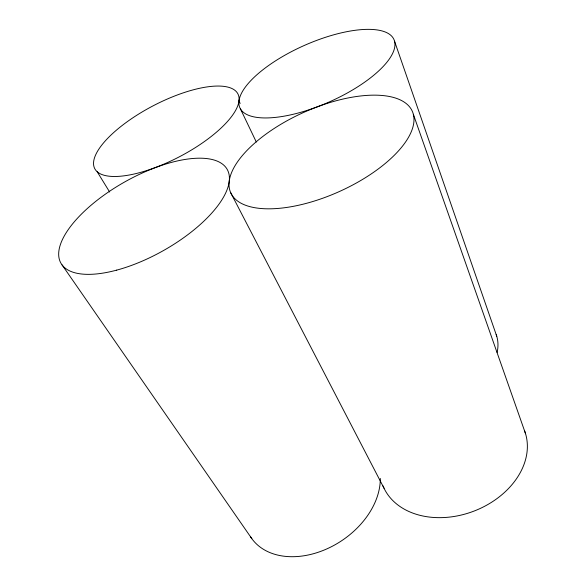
<?xml version="1.0" encoding="UTF-8"?>
<svg xmlns="http://www.w3.org/2000/svg" width="586" height="586" viewBox="0 0 586 586"><rect width="100%" height="100%" fill="white"/><g stroke="black" fill="none" stroke-linecap="round" stroke-linejoin="round"><path stroke-width="0.88" d="M62.057 264.887L251.834 538.666M97.181 171.742L109.648 192.018M230.738 192.787L384.05 488.263M238.985 100.982A80.743 28.663 -27.6 0 1 126.444 175.485A80.743 28.663 -27.6 0 1 133.52 117.368A80.743 28.663 -27.6 0 1 238.985 100.982L240.165 103.458M240.487 108.996L256.309 142.024M413.342 114.285A99.51 43.393 -24.2 0 1 285.052 207.671A99.51 43.393 -24.2 0 1 266.103 134.018A99.51 43.393 -24.2 0 1 413.342 114.285L525.561 433.735M394.546 41.225A84.267 30.882 -23.9 0 1 284.825 116.035A84.267 30.882 -23.9 0 1 271.333 63.618A84.267 30.882 -23.9 0 1 394.546 41.225L496.76 336.283M524.419 430.38A75.968 57.047 -21.1 0 1 474.623 510.853A75.968 57.047 -21.1 0 1 382.995 485.875M380.299 478.462A73.646 52.923 -33.6 0 1 326.885 548.877A73.646 52.923 -33.6 0 1 250.376 536.49M496.203 334.599A66.767 43.796 -21.2 0 1 497.126 352.391M116.687 270.131A95.437 39.394 -29.4 0 0 227.734 170.445A95.437 39.394 -29.4 0 0 87.717 208.162A95.437 39.394 -29.4 0 0 116.687 270.131"/></g></svg>
